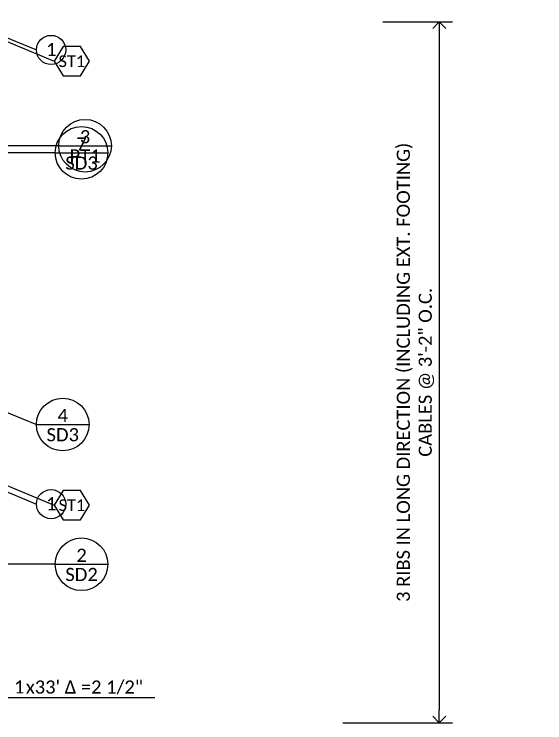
# Model space of a CAD drawing. Header units: inches. Extents: x -4772 to 8114, y -459 to 2752.
# Drawn here: x 3280.2 to 3461.9, y 1906.7 to 2149.3 of the extents above; entities that cross this region are included whole.
import ezdxf
from ezdxf.enums import TextEntityAlignment as Align

# ---------------------------------------------------------------- set-up
doc = ezdxf.new("R2010")
doc.units = ezdxf.units.IN
doc.header["$LTSCALE"] = 24
doc.header["$MEASUREMENT"] = 0
for name, color, linetype in [('FNDN_CABL_DIMS', 2, 'Continuous'), ('FNDN_TEXT', 2, 'Continuous'), ('FRAME_TEXT', 2, 'Continuous')]:
    doc.layers.add(name, color=color, linetype=linetype)
doc.styles.add('ARC-TEXT', font='CALIBRI.TTF', dxfattribs={"height": 4.5})
doc.dimstyles.new('post tension', dxfattribs={"dimscale": 48, "dimtxt": 4.5, "dimasz": 0.09375, "dimexe": 0.09375, "dimexo": 0.09375, "dimgap": 0.03125, "dimtad": 1, "dimdec": 4, "dimzin": 3, "dimdsep": 46, "dimlunit": 4, "dimtxsty": 'ARC-TEXT', "dimblk": 'OPEN90', "dimcen": 0.0625, "dimclrd": 1, "dimclre": 2, "dimclrt": 2, "dimadec": 0, "dimazin": 0, "dimtfac": 1, "dimtdec": 4, "dimtmove": 2, "dimatfit": 0, "dimldrblk": 'LEADER-ARROW', "dimfxl": 1, "dimfrac": 2, "dimtzin": 3, "dimarcsym": 0})

# ---------------------------------------------------------------- blocks, each defined once
blk = doc.blocks.new('TEC_DET')
blk.add_line((-9, 0), (9, 0))
blk.add_circle((0, 0), 9)
at = {"style": 'ARC-TEXT'}
for tag, p in [('NUM', (0, 3.08)), ('SHT', (0, -3.49))]:
    blk.add_attdef(tag, text='', height=4.5, dxfattribs=at).set_placement(p, align=Align.MIDDLE_CENTER)
blk = doc.blocks.new('*U145')
blk.add_line((36, 0), (-8.2, 0))
at = {"const_width": 2}
blk.add_lwpolyline([(8.8, 1), (-8.2, 1)], dxfattribs=at)
blk = doc.blocks.new('TEC_KNOTE')
blk.add_circle((0, 0), 5)
at = {"style": 'ARC-TEXT', "width": 1.00018}
blk.add_attdef('NOTE', text='', height=4.5, dxfattribs=at).set_placement((0.07, 0.16), align=Align.MIDDLE_CENTER)
blk = doc.blocks.new('*U124')
for p, q in [((0, -1.25), (0, 1.25)), ((0, 0), (34.67, -14.36))]:
    blk.add_line(p, q)
blk = doc.blocks.new('TEC_HD_F')
blk.add_lwpolyline([(-3, -5), (3, -5), (6, 0), (3, 5), (-3, 5), (-6, 0), (-3, -5)])
at = {"style": 'ARC-TEXT'}
blk.add_attdef('HD', text='', height=4, dxfattribs=at).set_placement((0, 0), align=Align.MIDDLE_CENTER)
blk = doc.blocks.new('_Open90')
at = {"color": 0, "linetype": 'ByBlock', "lineweight": -2}
for p, q in [((0, 0), (-1, 0)), ((-0.5, 0.5), (0, 0)), ((0, 0), (-0.5, -0.5))]:
    blk.add_line(p, q, dxfattribs=at)
blk = doc.blocks.new('*D226')
at = {"layer": 'DEFPOINTS', "color": 0}
for p in [(3401.89, 2146.69), (3388.19, 1906.69), (3425.75, 1906.69)]:
    blk.add_point(p, dxfattribs=at)
at = {"layer": 'FNDN_TEXT', "color": 2, "lineweight": -2}
for p, q in [((3406.39, 2146.69), (3430.25, 2146.69)), ((3392.69, 1906.69), (3430.25, 1906.69))]:
    blk.add_line(p, q, dxfattribs=at)
at = {"layer": 'FNDN_TEXT', "color": 1, "lineweight": -2}
blk.add_line((3425.75, 2142.19), (3425.75, 1911.19), dxfattribs=at)
at = {"layer": 'FNDN_TEXT', "color": 1, "lineweight": -2, "xscale": 4.5, "yscale": 4.5, "zscale": 4.5}
for p, rotation in [((3425.75, 2146.69), 90), ((3425.75, 1906.69), 270)]:
    blk.add_blockref('_Open90', p, dxfattribs=dict(at, rotation=rotation))
at = {"layer": 'FNDN_TEXT', "color": 2, "insert": (3417.57, 2026.69), "char_height": 4.5, "attachment_point": 5, "rotation": 90, "style": 'ARC-TEXT'}
blk.add_mtext('3 RIBS IN LONG DIRECTION (INCLUDING EXT. FOOTING)\\PCABLES @ 3\'-2" O.C.', dxfattribs=at)
blk = doc.blocks.new('LEADER-ARROW')
at = {"color": 1}
blk.add_line((0, 0), (-1.3, 0), dxfattribs=at)
at = {"color": 1, "const_width": 0.125}
for points in [[(0, 0), (-0.53, 0.53)], [(0, 0), (-0.53, -0.53)]]:
    blk.add_lwpolyline(points, dxfattribs=at)
blk = doc.blocks.new('cb33')
at = {"style": 'ARC-TEXT'}
blk.add_text('x33\' Δ =2 1/2"', height=4.5, dxfattribs=at).set_placement((-25.49, 1.38))

msp = doc.modelspace()

# ---------------------------------------------------------------- linework, layer by layer
at = {"layer": 'FRAME_TEXT'}
for p, q in [((3258.29679, 2149.31243), (3287.86094, 2137.06656)), ((3258.29679, 2021.06243), (3287.86094, 2008.81656)), ((3258.29679, 1993.81243), (3287.86094, 1981.56656))]:
    msp.add_line(p, q, dxfattribs=at)

# ---------------------------------------------------------------- block references
at = {"layer": 'FNDN_CABL_DIMS'}
msp.add_blockref('cb33', (3309.74067, 1915.31243), dxfattribs=at)
at = {"layer": 'FNDN_TEXT'}
for name, p in [('*U124', (3259.29679, 2147.56243)), ('*U145', (3259.50146, 2104.26924)), ('*U124', (3259.29679, 1995.56243))]:
    msp.add_blockref(name, p, dxfattribs=at)
for name, p, values in [('TEC_HD_F', (3299.96391, 2133.20284), {'HD': 'ST1'}), ('TEC_DET', (3304.50146, 2104.26924), {'NUM': '3', 'SHT': 'PT1'}), ('TEC_HD_F', (3299.96391, 1981.20284), {'HD': 'ST1'})]:
    msp.add_blockref(name, p, dxfattribs=at).add_auto_attribs(values)
at = {"layer": 'FRAME_TEXT'}
for name, p, values in [('TEC_KNOTE', (3292.86094, 2137.06656), {'NOTE': '1'}), ('TEC_DET', (3303.29679, 2101.8288), {'NUM': '7', 'SHT': 'SD3'}), ('TEC_DET', (3296.86094, 2008.81656), {'NUM': '4', 'SHT': 'SD3'}), ('TEC_KNOTE', (3292.86094, 1981.56656), {'NOTE': '1'}), ('TEC_DET', (3303.29679, 1960.97421), {'NUM': '2', 'SHT': 'SD2'})]:
    msp.add_blockref(name, p, dxfattribs=at).add_auto_attribs(values)
for p in [(3258.29679, 2101.8288), (3258.29679, 1960.97421)]:
    msp.add_blockref('*U145', p, dxfattribs=at)

# ---------------------------------------------------------------- texts
at = {"layer": 'FNDN_CABL_DIMS', "style": 'ARC-TEXT'}
msp.add_text('1', height=4.5, dxfattribs=at).set_placement((3283.74067, 1916.74993), align=Align.RIGHT)

# ---------------------------------------------------------------- dimensions: what is measured, and where the dimension line sits
at = {"layer": 'FNDN_TEXT'}
dim = msp.add_linear_dim(base=(3425.74532, 1906.69153), p1=(3401.88598, 2146.69153), p2=(3388.18912, 1906.69153), angle=90, text='3 RIBS IN LONG DIRECTION (INCLUDING EXT. FOOTING)\\PCABLES @ 3\'-2" O.C.', dimstyle='post tension', dxfattribs=at)
dim.commit()
dim.dimension.update_dxf_attribs({"geometry": '*D226', "text_midpoint": (3417.57379, 2026.69153)})

# ---------------------------------------------------------------- leaders
at = {"layer": 'FNDN_CABL_DIMS'}
msp.add_leader([(3258.29679, 1915.31243), (3328.37419, 1915.31243)], dimstyle='post tension', dxfattribs=at)

doc.saveas('drawing.dxf')
